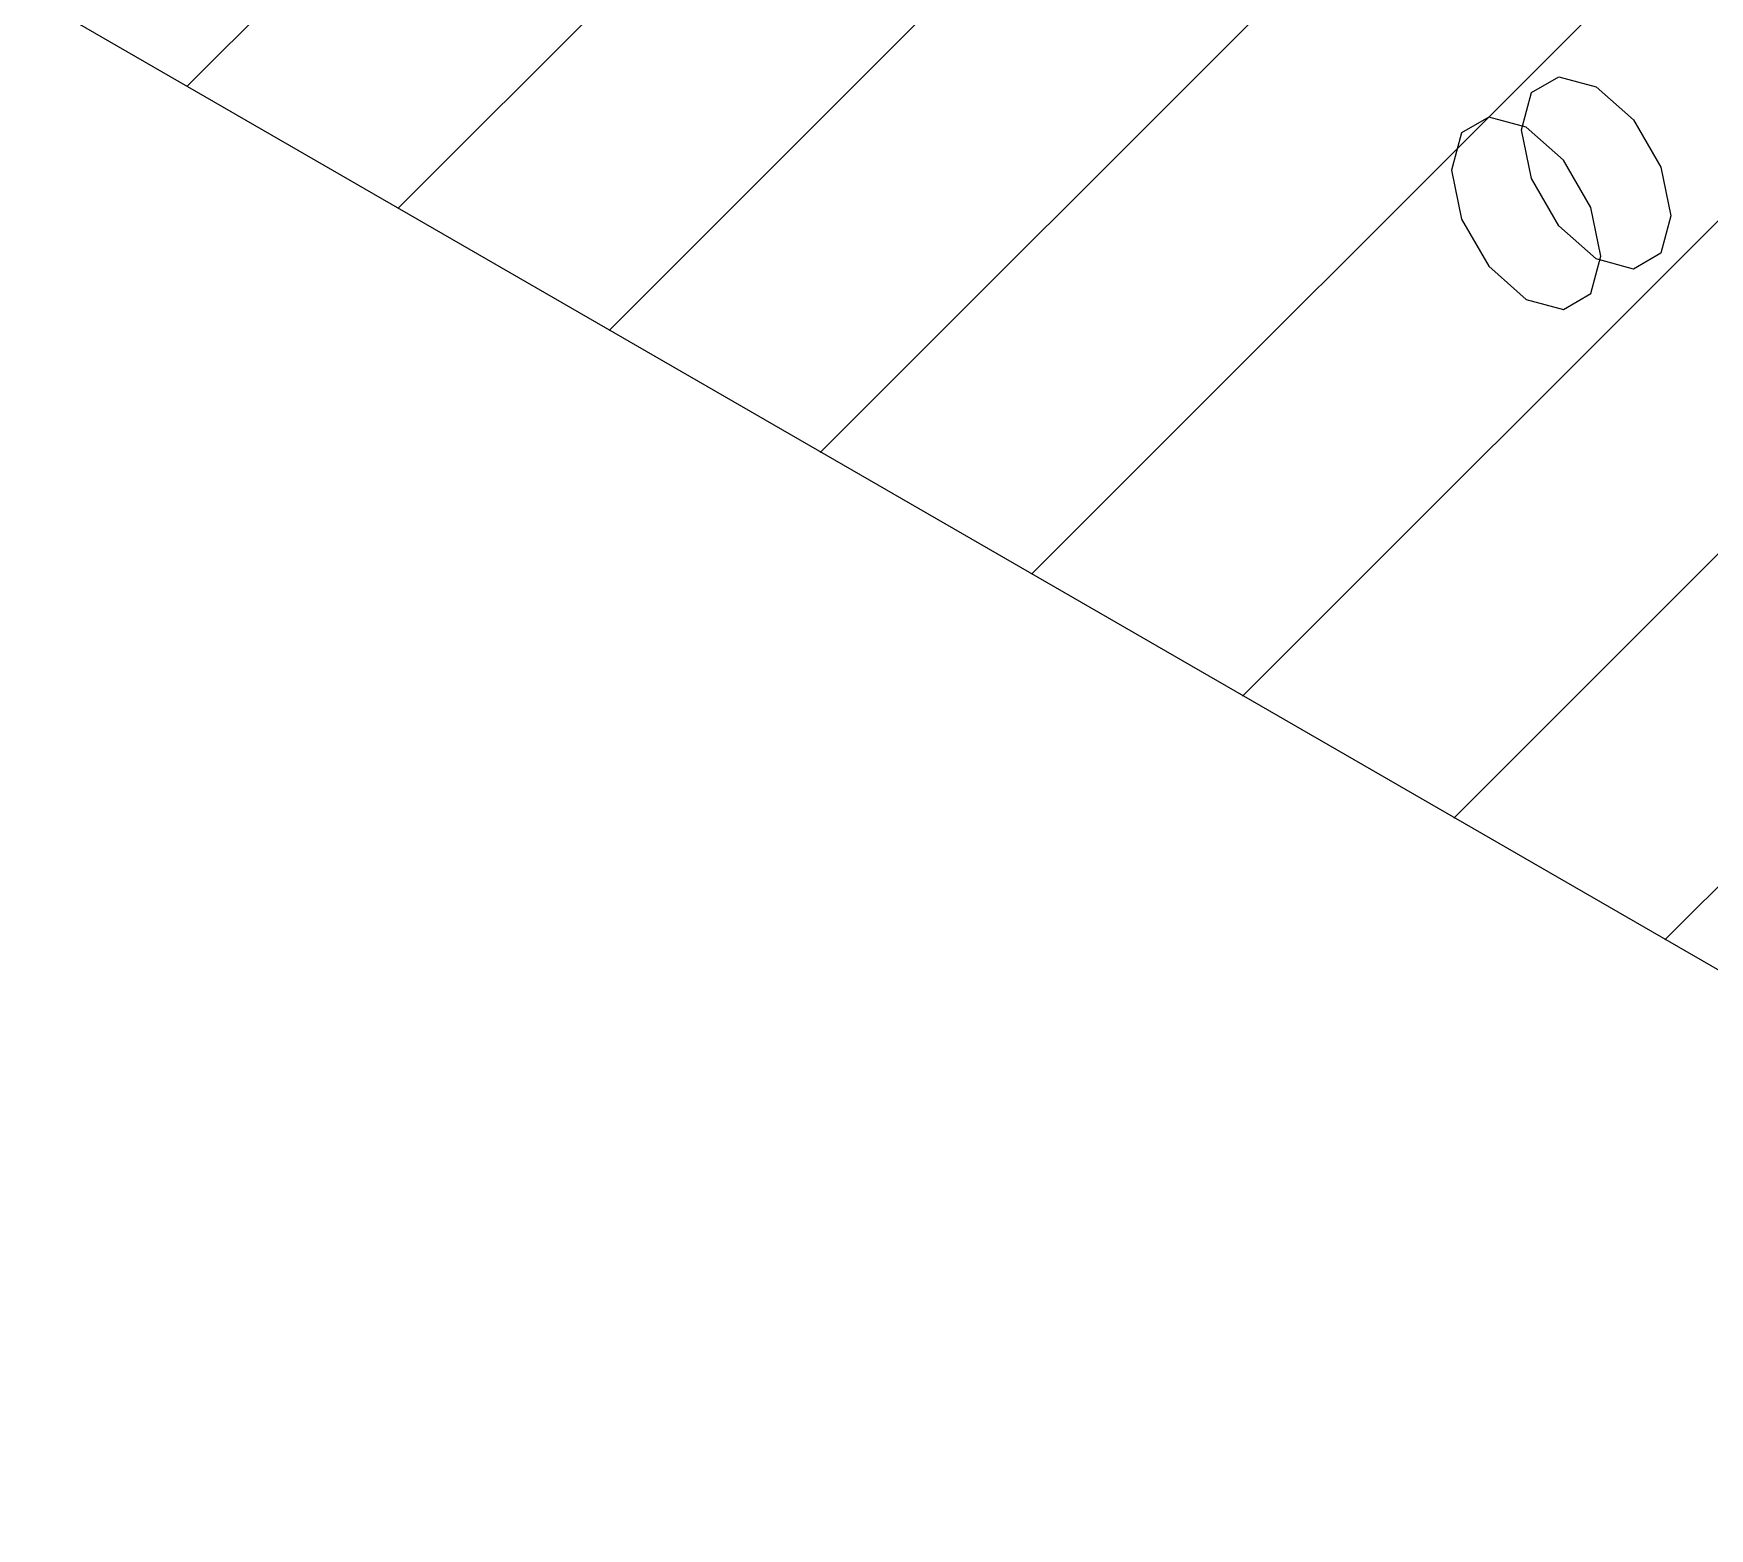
# Model space of a CAD drawing. Header units: millimetres. Extents: x 0 to 297, y 0 to 420.
# Drawn here: x 23.1 to 29.88, y 158.75 to 164.8 of the extents above; entities that cross this region are included whole.
import ezdxf

# ---------------------------------------------------------------- set-up
doc = ezdxf.new("R2010")
doc.units = ezdxf.units.MM
doc.layers.add('2-AXO-ARISTAS', color=7, linetype='Continuous')
doc.layers.add('2-AXO-RAYADOS', color=8, linetype='Continuous')

msp = doc.modelspace()

# ---------------------------------------------------------------- wipeouts: each hides what was drawn before it
msp.add_wipeout([(29.1401, 164.4188), (29.14, 164.4188), (29.14, 164.4188), (29.14, 164.4188), (29.1399, 164.4189), (29.1399, 164.4189), (29.1398, 164.4189), (29.1398, 164.4189), (29.1397, 164.419), (29.1397, 164.419), (29.1397, 164.419), (29.1396, 164.419), (29.1396, 164.4191), (29.1395, 164.4191), (29.1395, 164.4191), (29.1394, 164.4191), (29.1394, 164.4191), (28.9885, 164.4595), (28.9885, 164.4595), (28.9885, 164.4595), (28.9884, 164.4596), (28.9883, 164.4596), (28.9883, 164.4596), (28.9883, 164.4596), (28.9882, 164.4596), (28.9881, 164.4596), (28.9881, 164.4596), (28.9881, 164.4596), (28.988, 164.4596), (28.9879, 164.4596), (28.9879, 164.4596), (28.9879, 164.4596), (28.9878, 164.4596), (28.9877, 164.4596), (28.9877, 164.4596), (28.9877, 164.4596), (28.9875, 164.4595), (28.9875, 164.4595), (28.9875, 164.4595), (28.9875, 164.4595), (28.9873, 164.4595), (28.9873, 164.4595), (28.9873, 164.4595), (28.9873, 164.4595), (28.9872, 164.4594), (28.9872, 164.4594), (28.9871, 164.4594), (28.9871, 164.4594), (28.987, 164.4593), (28.8766, 164.3956), (28.8765, 164.3955), (28.8764, 164.3955), (28.8764, 164.3955), (28.8764, 164.3955), (28.8763, 164.3954), (28.8763, 164.3954), (28.8763, 164.3954), (28.8763, 164.3954), (28.8762, 164.3953), (28.8761, 164.3952), (28.8761, 164.3952), (28.8761, 164.3952), (28.876, 164.3951), (28.876, 164.3951), (28.876, 164.3951), (28.876, 164.3951), (28.8759, 164.3949), (28.8759, 164.3949), (28.8759, 164.3949), (28.8758, 164.3949), (28.8758, 164.3948), (28.8758, 164.3948), (28.8758, 164.3948), (28.8757, 164.3947), (28.8757, 164.3946), (28.8757, 164.3946), (28.8757, 164.3946), (28.8757, 164.3945), (28.8756, 164.3944), (28.8756, 164.3944), (28.8756, 164.3944), (28.8352, 164.2435), (28.8352, 164.2435), (28.8352, 164.2434), (28.8352, 164.2434), (28.8352, 164.2433), (28.8352, 164.2433), (28.8352, 164.2432), (28.8352, 164.2432), (28.8352, 164.2431), (28.8352, 164.2431), (28.8351, 164.243), (28.8351, 164.243), (28.8351, 164.2429), (28.8352, 164.2429), (28.8352, 164.2428), (28.8352, 164.2428), (28.8352, 164.2427), (28.8352, 164.2427), (28.8352, 164.2426), (28.8756, 164.0451), (28.8756, 164.0451), (28.8756, 164.045), (28.8756, 164.045), (28.8757, 164.0449), (28.8757, 164.0449), (28.8757, 164.0448), (28.8757, 164.0448), (28.8757, 164.0447), (28.8757, 164.0447), (28.8757, 164.0447), (28.8758, 164.0446), (28.8758, 164.0445), (28.8758, 164.0445), (28.8758, 164.0445), (28.9863, 163.8532), (28.9863, 163.8532), (28.9863, 163.8532), (28.9863, 163.8531), (28.9864, 163.853), (28.9864, 163.853), (28.9864, 163.853), (28.9865, 163.8529), (28.9865, 163.8529), (28.9865, 163.8529), (28.9865, 163.8529), (28.9866, 163.8528), (28.9866, 163.8527), (28.9867, 163.8527), (28.9867, 163.8527), (29.1375, 163.719), (29.1376, 163.7189), (29.1376, 163.7189), (29.1376, 163.7189), (29.1377, 163.7188), (29.1377, 163.7188), (29.1378, 163.7188), (29.1378, 163.7187), (29.1378, 163.7187), (29.1379, 163.7187), (29.138, 163.7187), (29.138, 163.7186), (29.138, 163.7186), (29.1381, 163.7186), (29.1381, 163.7186), (29.1382, 163.7186), (29.1382, 163.7186), (29.1383, 163.7185), (29.1383, 163.7185), (29.2892, 163.6781), (29.2892, 163.6781), (29.2892, 163.6781), (29.2893, 163.6781), (29.2894, 163.6781), (29.2894, 163.6781), (29.2894, 163.6781), (29.2895, 163.678), (29.2896, 163.678), (29.2896, 163.678), (29.2896, 163.678), (29.2897, 163.678), (29.2898, 163.678), (29.2898, 163.678), (29.2898, 163.678), (29.2899, 163.678), (29.29, 163.6781), (29.29, 163.6781), (29.29, 163.6781), (29.2902, 163.6781), (29.2902, 163.6781), (29.2902, 163.6781), (29.2902, 163.6781), (29.2903, 163.6781), (29.2904, 163.6781), (29.2904, 163.6781), (29.2904, 163.6782), (29.2905, 163.6782), (29.2905, 163.6782), (29.2905, 163.6782), (29.2906, 163.6783), (29.2907, 163.6783), (29.4011, 163.742), (29.4012, 163.7421), (29.4013, 163.7421), (29.4013, 163.7421), (29.4013, 163.7421), (29.4014, 163.7422), (29.4014, 163.7423), (29.4014, 163.7423), (29.4014, 163.7423), (29.4015, 163.7424), (29.4016, 163.7424), (29.4016, 163.7424), (29.4016, 163.7424), (29.4017, 163.7425), (29.4017, 163.7425), (29.4017, 163.7425), (29.4017, 163.7426), (29.4018, 163.7427), (29.4018, 163.7427), (29.4018, 163.7427), (29.4018, 163.7428), (29.4019, 163.7429), (29.4019, 163.7429), (29.4019, 163.7429), (29.4019, 163.7429), (29.402, 163.743), (29.402, 163.7431), (29.402, 163.7431), (29.402, 163.7431), (29.402, 163.7432), (29.4021, 163.7432), (29.4021, 163.7433), (29.4425, 163.8941), (29.4425, 163.8942), (29.4425, 163.8942), (29.4425, 163.8943), (29.4425, 163.8943), (29.4425, 163.8944), (29.4425, 163.8944), (29.4425, 163.8945), (29.4425, 163.8945), (29.4425, 163.8946), (29.4425, 163.8946), (29.4425, 163.8947), (29.4425, 163.8947), (29.4425, 163.8948), (29.4425, 163.8948), (29.4425, 163.8949), (29.4425, 163.8949), (29.4425, 163.895), (29.4425, 163.895), (29.4021, 164.0926), (29.4021, 164.0926), (29.4021, 164.0926), (29.4021, 164.0927), (29.402, 164.0928), (29.402, 164.0928), (29.402, 164.0928), (29.402, 164.0929), (29.402, 164.0929), (29.402, 164.093), (29.4019, 164.093), (29.4019, 164.093), (29.4019, 164.0931), (29.4019, 164.0931), (29.4019, 164.0932), (29.2914, 164.2844), (29.2914, 164.2844), (29.2914, 164.2845), (29.2914, 164.2845), (29.2913, 164.2846), (29.2913, 164.2846), (29.2913, 164.2846), (29.2912, 164.2847), (29.2912, 164.2847), (29.2912, 164.2848), (29.2912, 164.2848), (29.2911, 164.2848), (29.2911, 164.2849), (29.291, 164.2849), (29.291, 164.2849), (29.1402, 164.4187), (29.1401, 164.4187)])

# ---------------------------------------------------------------- next in the draw order: linework, layer by layer
at = {"layer": '2-AXO-ARISTAS', "lineweight": 25}
for p, q in [((28.8776, 164.3939), (28.8371, 164.243)), ((28.8371, 164.243), (28.8776, 164.0455)), ((29.2708, 164.0175), (29.1604, 164.2088)), ((28.8776, 164.0455), (28.988, 163.8542)), ((28.988, 163.8542), (29.1388, 163.7205)), ((29.1388, 163.7205), (29.2897, 163.68))]:
    msp.add_line(p, q, dxfattribs=at)

# ---------------------------------------------------------------- next in the draw order: wipeouts: each hides what was drawn before it
for points in [[(29.4228, 164.5788), (29.4228, 164.5788), (29.4229, 164.5789), (29.4229, 164.5789), (29.4229, 164.5789), (29.423, 164.5789), (29.423, 164.579), (29.423, 164.579), (29.4231, 164.579), (29.4231, 164.5791), (29.4232, 164.5791), (29.4232, 164.5791), (29.4232, 164.5792), (29.4232, 164.5792), (29.4233, 164.5793), (29.4233, 164.5793), (29.4233, 164.5793), (29.4234, 164.5794), (29.4234, 164.5794), (29.4234, 164.5795), (29.4234, 164.5795), (29.4235, 164.5796), (29.4235, 164.5796), (29.4235, 164.5796), (29.4235, 164.5797), (29.4235, 164.5797), (29.4236, 164.5798), (29.4236, 164.5798), (29.4236, 164.5798), (29.4236, 164.5799), (29.4236, 164.58), (29.4236, 164.58), (29.4236, 164.58), (29.4237, 164.5801), (29.4237, 164.5802), (29.4237, 164.5802), (29.4237, 164.5802), (29.4237, 164.5803), (29.4237, 164.5804), (29.4237, 164.5804), (29.4237, 164.5804), (29.4237, 164.5805), (29.4237, 164.5806), (29.4237, 164.5806), (29.4237, 164.5806), (29.4237, 164.5807), (29.4237, 164.5808), (29.4237, 164.5808), (29.4237, 164.5808), (29.4236, 164.581), (29.4236, 164.581), (29.4236, 164.581), (29.4236, 164.581), (29.4236, 164.5812), (29.4236, 164.5812), (29.4236, 164.5812), (29.4235, 164.5812), (29.4235, 164.5813), (29.4235, 164.5813), (29.4235, 164.5814), (29.4235, 164.5814), (29.4234, 164.5815), (29.4234, 164.5815), (29.4234, 164.5815), (29.4234, 164.5816), (29.4233, 164.5817), (29.4233, 164.5817), (29.4233, 164.5817), (29.4232, 164.5817), (29.4232, 164.5818), (29.4232, 164.5818), (29.4232, 164.5818), (29.4231, 164.5819), (29.423, 164.582), (29.423, 164.582), (29.423, 164.582), (29.423, 164.582), (29.4229, 164.5821), (29.4229, 164.5821), (29.4229, 164.5821), (29.4228, 164.5821), (29.4227, 164.5822), (29.4227, 164.5822), (29.4227, 164.5822), (29.4226, 164.5822), (29.4226, 164.5823), (29.4225, 164.5823), (29.4225, 164.5823), (29.4225, 164.5823), (29.4224, 164.5824), (29.4224, 164.5824), (29.4223, 164.5824), (29.4223, 164.5824), (29.4222, 164.5824), (29.2714, 164.6228), (29.2712, 164.6229), (29.271, 164.6229), (29.2708, 164.6229), (29.2706, 164.6229), (29.2704, 164.6229), (29.2702, 164.6228), (29.27, 164.6227), (29.2698, 164.6226), (28.987, 164.4593), (28.987, 164.4593), (28.9869, 164.4593), (28.9869, 164.4593), (28.9868, 164.4592), (28.9868, 164.4592), (28.9868, 164.4592), (28.9867, 164.4591), (28.9867, 164.4591), (28.9866, 164.4591), (28.9866, 164.4591), (28.9866, 164.459), (28.9865, 164.459), (28.9865, 164.4589), (28.9865, 164.4589), (28.9864, 164.4589), (28.9864, 164.4588), (28.9864, 164.4588), (28.9864, 164.4588), (28.9863, 164.4587), (28.9863, 164.4586), (28.9863, 164.4586), (28.9863, 164.4586), (28.9862, 164.4585), (28.9862, 164.4585), (28.9862, 164.4585), (28.9862, 164.4584), (28.9861, 164.4584), (28.9861, 164.4583), (28.9861, 164.4583), (28.9861, 164.4583), (28.9861, 164.4582), (28.9861, 164.4581), (28.9861, 164.4581), (28.9861, 164.4581), (28.986, 164.458), (28.986, 164.4579), (28.986, 164.4579), (28.986, 164.4579), (28.986, 164.4578), (28.986, 164.4577), (28.986, 164.4577), (28.986, 164.4577), (28.986, 164.4576), (28.986, 164.4575), (28.986, 164.4575), (28.986, 164.4575), (28.986, 164.4574), (28.986, 164.4573), (28.986, 164.4573), (28.986, 164.4573), (28.9861, 164.4571), (28.9861, 164.4571), (28.9861, 164.4571), (28.9861, 164.4571), (28.9861, 164.4569), (28.9861, 164.4569), (28.9861, 164.4569), (28.9861, 164.4569), (28.9862, 164.4568), (28.9862, 164.4567), (28.9862, 164.4567), (28.9862, 164.4567), (28.9863, 164.4566), (28.9863, 164.4566), (28.9863, 164.4566), (28.9863, 164.4565), (28.9864, 164.4564), (28.9864, 164.4564), (28.9864, 164.4564), (28.9864, 164.4563), (28.9865, 164.4563), (28.9865, 164.4563), (28.9865, 164.4562), (28.9866, 164.4562), (28.9866, 164.4561), (28.9867, 164.4561), (28.9867, 164.4561), (28.9867, 164.4561), (28.9868, 164.456), (28.9868, 164.456), (28.9868, 164.456), (28.9869, 164.4559), (28.9869, 164.4559), (28.987, 164.4559), (28.987, 164.4559), (28.9871, 164.4558), (28.9871, 164.4558), (28.9871, 164.4558), (28.9872, 164.4558), (28.9872, 164.4558), (28.9873, 164.4557), (28.9873, 164.4557), (28.9874, 164.4557), (28.9874, 164.4557), (28.9875, 164.4557), (29.1383, 164.4153), (29.1385, 164.4152), (29.1387, 164.4152), (29.1389, 164.4152), (29.1391, 164.4152), (29.1393, 164.4152), (29.1395, 164.4153), (29.1397, 164.4154), (29.1398, 164.4155), (29.4227, 164.5788), (29.4227, 164.5788)], [(29.684, 163.9054), (29.6841, 163.9054), (29.6841, 163.9054), (29.6841, 163.9055), (29.6841, 163.9055), (29.6842, 163.9055), (29.6843, 163.9056), (29.6843, 163.9056), (29.6843, 163.9056), (29.6844, 163.9057), (29.6844, 163.9057), (29.6844, 163.9057), (29.6844, 163.9057), (29.6845, 163.9058), (29.6846, 163.9059), (29.6846, 163.9059), (29.6846, 163.9059), (29.6846, 163.906), (29.6847, 163.906), (29.6847, 163.906), (29.6847, 163.906), (29.6848, 163.9062), (29.6848, 163.9062), (29.6848, 163.9062), (29.6848, 163.9062), (29.6848, 163.9064), (29.6848, 163.9064), (29.6848, 163.9064), (29.6849, 163.9064), (29.6849, 163.9066), (29.7253, 164.0574), (29.7254, 164.0576), (29.7254, 164.0578), (29.7254, 164.058), (29.7254, 164.0582), (29.7253, 164.0584), (29.7253, 164.0586), (29.7252, 164.0588), (29.7251, 164.0589), (29.725, 164.0591), (29.7249, 164.0593), (29.7248, 164.0594), (29.7246, 164.0595), (29.7244, 164.0596), (29.7243, 164.0597), (29.7241, 164.0598), (29.7239, 164.0599), (29.7237, 164.0599), (29.7235, 164.0599), (29.7233, 164.0599), (29.7231, 164.0599), (29.7229, 164.0599), (29.7227, 164.0598), (29.7226, 164.0598), (29.7224, 164.0597), (29.4395, 163.8964), (29.4395, 163.8964), (29.4395, 163.8964), (29.4394, 163.8963), (29.4394, 163.8963), (29.4394, 163.8963), (29.4394, 163.8962), (29.4393, 163.8962), (29.4392, 163.8961), (29.4392, 163.8961), (29.4392, 163.8961), (29.4391, 163.896), (29.4391, 163.896), (29.4391, 163.896), (29.4391, 163.896), (29.439, 163.8959), (29.439, 163.8958), (29.439, 163.8958), (29.439, 163.8958), (29.4389, 163.8957), (29.4388, 163.8957), (29.4388, 163.8957), (29.4388, 163.8957), (29.4387, 163.8955), (29.4387, 163.8955), (29.4387, 163.8955), (29.4387, 163.8955), (29.4387, 163.8953), (29.4387, 163.8953), (29.4387, 163.8953), (29.4386, 163.8953), (29.4386, 163.8952), (29.3982, 163.7443), (29.3982, 163.7441), (29.3981, 163.7439), (29.3981, 163.7437), (29.3981, 163.7435), (29.3982, 163.7433), (29.3982, 163.7431), (29.3983, 163.7429), (29.3984, 163.7428), (29.3985, 163.7426), (29.3986, 163.7425), (29.3988, 163.7423), (29.3989, 163.7422), (29.3991, 163.7421), (29.3992, 163.742), (29.3994, 163.7419), (29.3996, 163.7418), (29.3998, 163.7418), (29.4, 163.7418), (29.4002, 163.7418), (29.4004, 163.7418), (29.4006, 163.7418), (29.4008, 163.7419), (29.401, 163.742), (29.4011, 163.742), (29.684, 163.9053), (29.684, 163.9053)]]:
    msp.add_wipeout(points)

# ---------------------------------------------------------------- next in the draw order: linework, layer by layer
for p, q in [((29.12, 164.4063), (29.1604, 164.5572)), ((29.1604, 164.5572), (29.2708, 164.6209)), ((29.2708, 164.6209), (29.4217, 164.5805)), ((29.4217, 164.5805), (29.5725, 164.4467)), ((28.988, 164.4576), (28.8776, 164.3939)), ((29.1388, 164.4172), (28.988, 164.4576)), ((29.1604, 164.2088), (29.12, 164.4063)), ((29.2897, 164.2834), (29.1388, 164.4172)), ((29.2897, 163.68), (29.4001, 163.7438))]:
    msp.add_line(p, q, dxfattribs=at)

# ---------------------------------------------------------------- next in the draw order: wipeouts: each hides what was drawn before it
msp.add_wipeout([(29.7245, 164.0563), (29.7245, 164.0563), (29.7245, 164.0563), (29.7246, 164.0563), (29.7247, 164.0564), (29.7247, 164.0564), (29.7247, 164.0564), (29.7248, 164.0565), (29.7248, 164.0565), (29.7248, 164.0565), (29.7248, 164.0566), (29.7249, 164.0566), (29.7249, 164.0567), (29.7249, 164.0567), (29.725, 164.0567), (29.725, 164.0568), (29.7251, 164.0568), (29.7251, 164.0568), (29.7251, 164.0569), (29.7251, 164.0569), (29.7252, 164.057), (29.7252, 164.057), (29.7252, 164.057), (29.7252, 164.0571), (29.7252, 164.0572), (29.7252, 164.0572), (29.7253, 164.0572), (29.7253, 164.0573), (29.7253, 164.0574), (29.7253, 164.0574), (29.7253, 164.0574), (29.7253, 164.0575), (29.7253, 164.0575), (29.7254, 164.0576), (29.7254, 164.0576), (29.7254, 164.0577), (29.7254, 164.0577), (29.7254, 164.0578), (29.7254, 164.0578), (29.7254, 164.0579), (29.7254, 164.0579), (29.7254, 164.058), (29.7254, 164.058), (29.7254, 164.0581), (29.7254, 164.0581), (29.7254, 164.0581), (29.7254, 164.0582), (29.7254, 164.0583), (29.7253, 164.0583), (29.6849, 164.2559), (29.6849, 164.2561), (29.6848, 164.2562), (29.6847, 164.2564), (29.6846, 164.2566), (29.6845, 164.2568), (29.6844, 164.2569), (29.6842, 164.257), (29.6841, 164.2571), (29.6839, 164.2572), (29.6837, 164.2573), (29.6835, 164.2574), (29.6833, 164.2574), (29.6831, 164.2575), (29.6829, 164.2575), (29.6827, 164.2574), (29.6825, 164.2574), (29.6823, 164.2574), (29.6821, 164.2573), (29.682, 164.2572), (29.3991, 164.0939), (29.3991, 164.0939), (29.399, 164.0938), (29.399, 164.0938), (29.399, 164.0938), (29.3989, 164.0938), (29.3989, 164.0937), (29.3988, 164.0937), (29.3988, 164.0937), (29.3988, 164.0936), (29.3987, 164.0936), (29.3987, 164.0936), (29.3987, 164.0935), (29.3986, 164.0935), (29.3986, 164.0934), (29.3986, 164.0934), (29.3985, 164.0934), (29.3985, 164.0933), (29.3985, 164.0933), (29.3984, 164.0933), (29.3984, 164.0932), (29.3984, 164.0932), (29.3984, 164.0931), (29.3984, 164.0931), (29.3983, 164.0931), (29.3983, 164.093), (29.3983, 164.0929), (29.3983, 164.0929), (29.3983, 164.0929), (29.3982, 164.0928), (29.3982, 164.0927), (29.3982, 164.0927), (29.3982, 164.0927), (29.3982, 164.0926), (29.3982, 164.0926), (29.3982, 164.0925), (29.3982, 164.0925), (29.3981, 164.0924), (29.3981, 164.0924), (29.3981, 164.0923), (29.3981, 164.0923), (29.3981, 164.0922), (29.3981, 164.0922), (29.3981, 164.0921), (29.3981, 164.0921), (29.3981, 164.092), (29.3981, 164.092), (29.3981, 164.092), (29.3981, 164.0919), (29.3982, 164.0918), (29.3982, 164.0918), (29.4386, 163.8942), (29.4386, 163.894), (29.4387, 163.8939), (29.4388, 163.8937), (29.4389, 163.8935), (29.439, 163.8933), (29.4392, 163.8932), (29.4393, 163.8931), (29.4395, 163.893), (29.4396, 163.8929), (29.4398, 163.8928), (29.44, 163.8927), (29.4402, 163.8927), (29.4404, 163.8926), (29.4406, 163.8926), (29.4408, 163.8926), (29.441, 163.8927), (29.4412, 163.8927), (29.4414, 163.8928), (29.4415, 163.8929), (29.7244, 164.0562), (29.7244, 164.0562)])

# ---------------------------------------------------------------- next in the draw order: hatches: boundary and pattern name
at = {"layer": '2-AXO-RAYADOS'}
h = msp.add_hatch(dxfattribs=at)
h.set_pattern_fill('ANSI31', color=8, scale=0.3)
h.set_pattern_definition([(45, (-122, 0), (-0.6735192, 0.6735192), [])])
h.paths.add_polyline_path([(37.249, 205.7647), (37.249, 205.7648), (37.249, 205.7648), (37.249, 205.7649), (37.249, 205.7649), (37.249, 205.765), (37.249, 205.765), (37.2489, 205.7651), (37.2489, 205.7651), (37.2489, 205.7652), (37.2489, 205.7652), (37.2489, 205.7653), (37.2489, 205.7653), (37.2489, 205.7653), (37.2488, 205.7654), (37.2488, 205.7655), (37.2488, 205.7655), (37.2488, 205.7655), (37.2487, 205.7656), (37.2487, 205.7656), (37.2487, 205.7657), (37.2487, 205.7657), (37.2486, 205.7657), (37.2486, 205.7658), (37.2486, 205.7658), (37.2486, 205.7658), (37.2485, 205.7659), (37.2485, 205.7659), (37.2484, 205.766), (37.2484, 205.766), (37.2484, 205.766), (37.2483, 205.7661), (37.2483, 205.7661), (37.2483, 205.7661), (37.2482, 205.7662), (37.2482, 205.7662), (37.2482, 205.7662), (37.2481, 205.7662), (37.2481, 205.7663), (37.248, 205.7663), (23.1059, 213.9313), (23.1057, 213.9314), (23.1055, 213.9314), (23.1053, 213.9315), (23.1051, 213.9315), (23.1049, 213.9315), (23.1047, 213.9315), (23.1045, 213.9315), (23.1043, 213.9315), (23.1041, 213.9314), (23.104, 213.9313), (23.1038, 213.9312), (23.1036, 213.9311), (23.1035, 213.931), (23.1033, 213.9308), (23.1032, 213.9307), (23.1031, 213.9305), (23.103, 213.9303), (23.103, 213.9301), (23.1029, 213.9299), (23.1029, 213.9297), (23.1029, 213.9295), (23.1029, 164.9397), (23.1029, 164.9397), (23.1029, 164.9396), (23.1029, 164.9396), (23.1029, 164.9396), (23.1029, 164.9396), (23.1029, 164.9396), (23.1029, 164.9396), (23.1029, 164.9396), (23.1029, 164.9396), (23.1029, 164.9395), (23.1029, 164.9394), (23.1029, 164.9394), (23.1029, 164.9394), (23.1029, 164.9394), (23.1029, 164.9394), (23.1029, 164.9394), (23.1029, 164.9394), (23.1029, 164.9393), (23.1029, 164.9393), (23.1029, 164.9392), (23.1029, 164.9392), (23.1029, 164.9392), (23.1029, 164.9392), (23.1029, 164.9392), (23.103, 164.9392), (23.103, 164.9391), (23.103, 164.9391), (23.103, 164.9391), (23.103, 164.9391), (23.103, 164.939), (23.103, 164.939), (23.103, 164.939), (23.103, 164.939), (23.103, 164.9389), (23.1031, 164.9389), (23.1031, 164.9389), (23.1031, 164.9389), (23.1031, 164.9389), (23.1031, 164.9389), (23.1031, 164.9388), (23.1031, 164.9388), (23.1031, 164.9388), (23.1032, 164.9387), (23.1032, 164.9387), (23.1032, 164.9387), (23.1032, 164.9387), (23.1032, 164.9387), (23.1032, 164.9387), (23.1032, 164.9387), (23.1032, 164.9386), (23.1033, 164.9386), (23.1033, 164.9385), (23.1033, 164.9385), (23.1033, 164.9385), (23.1033, 164.9385), (23.1033, 164.9385), (23.1033, 164.9385), (23.1033, 164.9384), (23.1034, 164.9384), (23.1034, 164.9384), (23.1034, 164.9384), (23.1034, 164.9384), (23.1034, 164.9384), (23.1034, 164.9384), (23.1034, 164.9383), (23.1035, 164.9383), (23.1035, 164.9383), (23.1035, 164.9383), (23.1035, 164.9383), (23.1036, 164.9382), (23.1036, 164.9382), (23.1036, 164.9382), (23.1036, 164.9382), (23.1036, 164.9382), (23.1036, 164.9382), (23.1037, 164.9381), (23.1037, 164.9381), (23.1037, 164.9381), (23.1037, 164.9381), (23.1037, 164.9381), (23.1037, 164.9381), (23.1037, 164.9381), (23.1038, 164.9381), (23.1038, 164.938), (23.1039, 164.938), (23.1039, 164.938), (46.6741, 151.3297), (46.6743, 151.3296), (46.6745, 151.3296), (46.6746, 151.3295), (46.6748, 151.3295), (46.675, 151.3295), (46.6752, 151.3295), (46.6754, 151.3295), (46.6756, 151.3295), (46.6758, 151.3296), (46.676, 151.3297), (46.6762, 151.3298), (46.6763, 151.3299), (46.6765, 151.33), (46.6766, 151.3302), (46.6767, 151.3303), (46.6769, 151.3305), (46.6769, 151.3307), (46.677, 151.3309), (46.6771, 151.3311), (46.6771, 151.3313), (46.6771, 151.3315), (46.6771, 164.3954), (46.6771, 164.3955), (46.6771, 164.3956), (46.6771, 164.3956), (46.6771, 164.3956), (46.6771, 164.3957), (46.6771, 164.3957), (46.6771, 164.3958), (46.6771, 164.3958), (46.677, 164.3959), (46.677, 164.3959), (46.677, 164.396), (46.677, 164.396), (46.677, 164.3961), (46.677, 164.3961), (46.677, 164.3961), (46.6769, 164.3962), (46.6769, 164.3962), (46.6769, 164.3963), (46.6769, 164.3963), (46.6769, 164.3963), (46.6768, 164.3964), (46.6768, 164.3965), (46.6768, 164.3965), (46.6768, 164.3965), (46.6767, 164.3966), (46.6767, 164.3966), (46.6767, 164.3967), (46.6767, 164.3967), (46.6766, 164.3967), (46.6766, 164.3968), (46.6765, 164.3968), (46.6765, 164.3968), (46.6765, 164.3969), (46.6764, 164.3969), (46.6764, 164.3969), (46.6764, 164.3969), (46.6763, 164.397), (46.6763, 164.397), (46.6762, 164.3971), (46.6762, 164.3971), (46.6762, 164.3971), (46.6761, 164.3971), (37.249, 169.8399), (37.249, 205.7646), (37.249, 205.7646), (37.249, 205.7647)])

# ---------------------------------------------------------------- next in the draw order: linework, layer by layer
at = {"layer": '2-AXO-ARISTAS', "lineweight": 25}
for p, q in [((46.6751, 151.3315), (23.1049, 164.9397)), ((29.5725, 164.4467), (29.683, 164.2555)), ((29.4001, 164.0922), (29.2897, 164.2834)), ((29.683, 164.2555), (29.7234, 164.0579)), ((29.4405, 163.8946), (29.4001, 164.0922)), ((29.4217, 163.8838), (29.2708, 164.0175)), ((29.7234, 164.0579), (29.683, 163.9071)), ((29.4001, 163.7438), (29.4405, 163.8946)), ((29.5725, 163.8433), (29.4217, 163.8838)), ((29.683, 163.9071), (29.5725, 163.8433))]:
    msp.add_line(p, q, dxfattribs=at)

doc.saveas('drawing.dxf')
